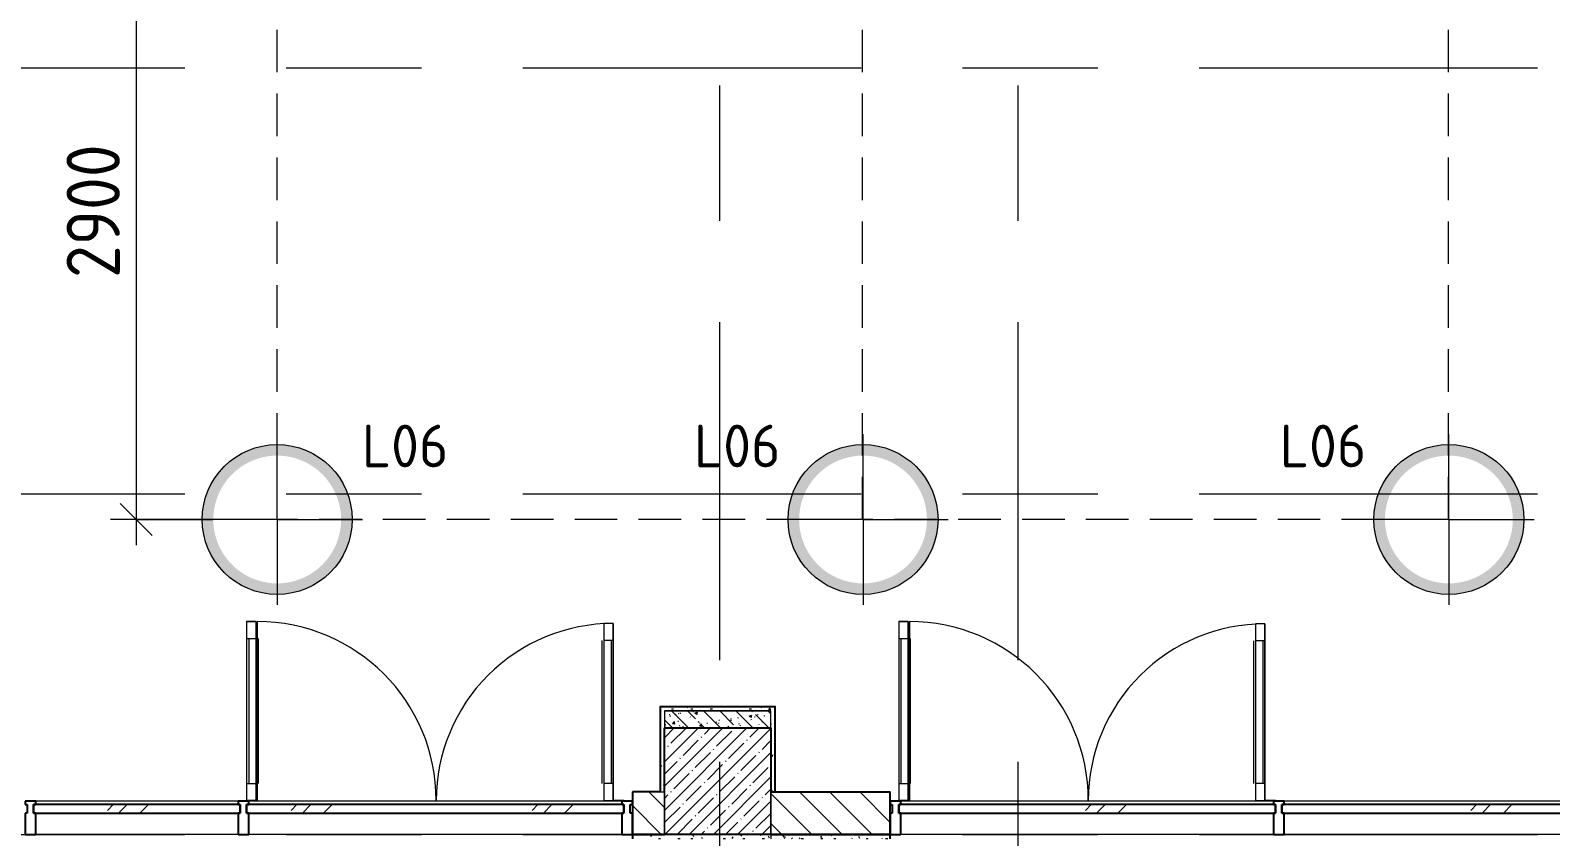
# Model space of a CAD drawing. Header units: millimetres. Extents: x 81425 to 274970, y -8553 to 29000.
# Drawn here: x 102574 to 109710, y 13390 to 17176 of the extents above; entities that cross this region are included whole.
import ezdxf

# ---------------------------------------------------------------- set-up
doc = ezdxf.new("R2010")
doc.units = ezdxf.units.MM
doc.linetypes.add('ADSK_Штрих_ш2 п1', pattern=[300, 200, -100])
doc.linetypes.add('Осевая', pattern=[3175, 635, -476.25, 1587.5, -476.25])
for name, color, linetype, lineweight in [('A-ANNO-DIMS', 7, 'Continuous', 9), ('A-ANNO-DIMS-100', 7, 'Continuous', 9), ('A-ANNO-NOTE', 7, 'Continuous', 9), ('A-DETL-2', 7, 'ADSK_Штрих_ш2 п1', 9), ('A-DETL-GENF', 7, 'Continuous', 9), ('A-DOOR', 7, 'Continuous', 9), ('A-GLAZ-CURT', 7, 'Continuous', 9), ('A-GLAZ-CURT-1', 7, 'Continuous', 25), ('A-GLAZ-CWMG', 7, 'Continuous', 9), ('A-GLAZ-CWMG-1', 7, 'Continuous', 25), ('A-WALL', 7, 'Continuous', 9), ('E-LITE-EQPM-IDEN', 7, 'Continuous', 9), ('I-WALL', 7, 'Continuous', 9), ('S-COLS', 7, 'Continuous', 9), ('Оси-2', 7, 'Осевая', 9)]:
    doc.layers.add(name, color=color, linetype=linetype, lineweight=lineweight)
doc.layers.add('A-WALL-2', color=7, linetype='Continuous', lineweight=25, true_color=0x3c3c3c)
doc.layers.add('A-WALL-FNSH-2', color=7, linetype='Continuous', lineweight=13, true_color=0x3c3c3c)
doc.styles.add('GOST Common', font='GOST_Common.ttf', dxfattribs={"height": 200})
doc.styles.add('ISOCPEUR', font='isocpeur.ttf', dxfattribs={"width": 0.9, "height": 250})
doc.dimstyles.new('ISO-2_5_0_9К_БОЛЬШОЙ_1', dxfattribs={"dimscale": 304.8, "dimtxt": 248.995294, "dimasz": 0.492126, "dimexe": 0.393701, "dimexo": 0.984252, "dimgap": 0, "dimtad": 1, "dimdec": 0, "dimrnd": 10, "dimzin": 0, "dimdsep": 46, "dimtxsty": 'ISOCPEUR', "dimblk1": 'OBLIQUE', "dimblk2": 'OBLIQUE', "dimsah": 1, "dimcen": 0.09, "dimdle": 0.393701, "dimazin": 0, "dimtfac": 1, "dimtdec": 4, "dimtix": 1, "dimtmove": 0, "dimatfit": 3, "dimfxl": 1, "dimtvp": 1, "dimtolj": 1, "dimtzin": 0, "dimarcsym": 2})
pattern_1 = [(0, (0, 0), (121.92, 30.48), [10.058, -81.382, 10.058, -81.382, -487.68]), (0, (0, 0), (121.92, 30.48), [-182.88, 10.058, -172.822, 10.058, -81.382, -213.36]), (0, (0, 0), (121.92, 30.48), [-457.2, 10.058, -50.902, 10.058, -142.342]), (120, (45.72, 15.24), (-87.356454, 90.345817), [10.058, -81.382, 10.058, -81.382, -487.68]), (120, (45.72, 15.24), (-87.356454, 90.345817), [-182.88, 10.058, -172.822, 10.058, -81.382, -213.36]), (120, (45.72, 15.24), (-87.356454, 90.345817), [-457.2, 10.058, -50.902, 10.058, -142.342]), (240, (60.96, 76.2), (-34.563546, -120.825817), [10.058, -81.382, 10.058, -81.382, -487.68]), (240, (60.96, 76.2), (-34.563546, -120.825817), [-182.88, 10.058, -172.822, 10.058, -81.382, -213.36]), (240, (60.96, 76.2), (-34.563546, -120.825817), [-457.2, 10.058, -50.902, 10.058, -142.342])]

# ---------------------------------------------------------------- blocks, each defined once
blk = doc.blocks.new('Дверь_Витражная_остекление_ - ВВ-11 остекление-32352627-План расстановки осветительного оборудования 1 этажа в осях 23-33')
at = {"layer": 'A-DETL-GENF'}
for p, q in [((-885.5, -20), (-885.5, -17)), ((-885.5, -17), (-885.5, -20)), ((-835.5, -20), (-885.5, -20)), ((-885.5, -20), (-835.5, -20)), ((-835.5, -17), (-835.5, -20)), ((-835.5, -20), (-835.5, -17)), ((-790.5, -20), (-835.5, -20)), ((-835.5, -851), (-835.5, -20)), ((-790.5, -20), (-835.5, -20)), ((-835.5, -20), (-835.5, -851)), ((-790.5, -851), (-790.5, -20)), ((-790.5, -851), (-790.5, -20)), ((835.5, -17), (835.5, -20)), ((835.5, -17), (835.5, -20)), ((835.5, -20), (885.5, -20)), ((835.5, -20), (885.5, -20)), ((840.5, -20), (885.5, -20)), ((840.5, -860), (840.5, -20)), ((840.5, -20), (840.5, -860)), ((885.5, -20), (840.5, -20)), ((885.5, -20), (885.5, -17)), ((885.5, -20), (885.5, -17)), ((885.5, -860), (885.5, -20)), ((885.5, -860), (885.5, -20)), ((-835.5, -100), (-790.5, -100)), ((-825.5, -771), (-825.5, -100)), ((-781.5, -771), (-781.5, -100)), ((831.5, -780), (831.5, -100)), ((885.5, -100), (840.5, -100)), ((875.5, -780), (875.5, -100)), ((-835.5, -771), (-790.5, -771)), ((885.5, -780), (840.5, -780)), ((-835.5, -851), (-790.5, -851)), ((-835.5, -851), (-790.5, -851)), ((885.5, -860), (840.5, -860)), ((840.5, -860), (885.5, -860))]:
    blk.add_line(p, q, dxfattribs=at)
at = {"layer": 'A-DOOR'}
for p, q in [((-835.5, -851), (-835.5, -20)), ((835.5, -860), (835.5, -20))]:
    blk.add_line(p, q, dxfattribs=at)
for centre, radius, start, end in [((-835.5, -20), 831, 270, 0), ((835.5, -20), 840, 180, 270)]:
    blk.add_arc(centre, radius, start, end, dxfattribs=at)
blk = doc.blocks.new('Дверь_Витражная_остекление_ - ВВ-12 остекление-32353611-План расстановки осветительного оборудования 1 этажа в осях 23-33')
at = {"layer": 'A-DETL-GENF'}
for p, q in [((-884.5, -20), (-884.5, -17)), ((-884.5, -17), (-884.5, -20)), ((-834.5, -20), (-884.5, -20)), ((-884.5, -20), (-834.5, -20)), ((-834.5, -17), (-834.5, -20)), ((-834.5, -20), (-834.5, -17)), ((-789.5, -20), (-834.5, -20)), ((-834.5, -849), (-834.5, -20)), ((-789.5, -20), (-834.5, -20)), ((-834.5, -20), (-834.5, -849)), ((-789.5, -849), (-789.5, -20)), ((-789.5, -849), (-789.5, -20)), ((834.5, -17), (834.5, -20)), ((834.5, -17), (834.5, -20)), ((834.5, -20), (884.5, -20)), ((834.5, -20), (884.5, -20)), ((839.5, -20), (884.5, -20)), ((839.5, -860), (839.5, -20)), ((839.5, -20), (839.5, -860)), ((884.5, -20), (839.5, -20)), ((884.5, -20), (884.5, -17)), ((884.5, -20), (884.5, -17)), ((884.5, -860), (884.5, -20)), ((884.5, -860), (884.5, -20)), ((-834.5, -100), (-789.5, -100)), ((-824.5, -769), (-824.5, -100)), ((-780.5, -769), (-780.5, -100)), ((830.5, -780), (830.5, -100)), ((884.5, -100), (839.5, -100)), ((874.5, -780), (874.5, -100)), ((-834.5, -769), (-789.5, -769)), ((884.5, -780), (839.5, -780)), ((-834.5, -849), (-789.5, -849)), ((-834.5, -849), (-789.5, -849)), ((884.5, -860), (839.5, -860)), ((839.5, -860), (884.5, -860))]:
    blk.add_line(p, q, dxfattribs=at)
at = {"layer": 'A-DOOR'}
for p, q in [((-834.5, -849), (-834.5, -20)), ((834.5, -860), (834.5, -20))]:
    blk.add_line(p, q, dxfattribs=at)
for centre, radius, start, end in [((-834.5, -20), 829, 270, 0), ((834.5, -20), 840, 180, 270)]:
    blk.add_arc(centre, radius, start, end, dxfattribs=at)
blk = doc.blocks.new('Системная панель - Стекло - 40мм-32353846-План расстановки осветительного оборудования 1 этажа в осях 23-33')
at = {"layer": 'A-GLAZ-CURT'}
h = blk.add_hatch(dxfattribs=at)
h.set_pattern_fill('FP_33', color=256, style=0, pattern_type=2)
h.set_pattern_definition([(225, (109219, 13440), (282.8427, -282.8427), [200, -600]), (225, (109419, 13540), (282.8427, -282.8427), [600, -200]), (225, (109019, 13640), (282.8427, -282.8427), [200, -600])])
h.paths.add_polyline_path([(-670, 40), (-670, 0), (670, 0), (670, 40), (651.3, 40)])
at = {"layer": 'A-GLAZ-CURT-1'}
for p, q in [((670, 40), (-670, 40)), ((-670, 40), (-670, 0)), ((-670, 0), (670, 0)), ((670, 0), (670, 40))]:
    blk.add_line(p, q, dxfattribs=at)
blk = doc.blocks.new('Системная панель - Стекло - 40мм-32353847-План расстановки осветительного оборудования 1 этажа в осях 23-33')
at = {"layer": 'A-GLAZ-CURT'}
h = blk.add_hatch(dxfattribs=at)
h.set_pattern_fill('FP_34', color=256, style=0, pattern_type=2)
h.set_pattern_definition([(225, (107634.5, 13440), (282.8427, -282.8427), [200, -600]), (225, (107834.5, 13540), (282.8427, -282.8427), [600, -200]), (225, (107434.5, 13640), (282.8427, -282.8427), [200, -600])])
h.paths.add_polyline_path([(-884.5, 40), (-884.5, 0), (884.5, 0), (884.5, 40), (398.3, 40)])
at = {"layer": 'A-GLAZ-CURT-1'}
for p, q in [((884.5, 40), (-884.5, 40)), ((-884.5, 40), (-884.5, 0)), ((-884.5, 0), (884.5, 0)), ((884.5, 0), (884.5, 40))]:
    blk.add_line(p, q, dxfattribs=at)
blk = doc.blocks.new('Прямоугольный импост - Импост структурный с накладкой - 160мм Темный-32352607-План расстановки осветительного оборудования 1 этажа в осях 23-33')
at = {"layer": 'A-GLAZ-CWMG-1'}
for p, q in [((-50, 0), (-50, 17)), ((-50, 17), (0, 17)), ((-40, 0), (-50, 0)), ((-40, -40), (-40, 0)), ((0, 0), (-10, 0)), ((-10, 0), (-10, -40)), ((0, 17), (0, 0)), ((-50, -140), (-50, -40)), ((-50, -40), (-40, -40)), ((-10, -40), (0, -40)), ((0, -40), (0, -140)), ((0, -140), (-50, -140))]:
    blk.add_line(p, q, dxfattribs=at)
blk = doc.blocks.new('Прямоугольный импост - Импост структурный с накладкой - 160мм Темный-32354020-План расстановки осветительного оборудования 1 этажа в осях 23-33')
at = {"layer": 'A-GLAZ-CWMG'}
for p, q in [((109779, 13557), (108459, 13557)), ((109779, 13400), (108459, 13400))]:
    blk.add_line(p, q, dxfattribs=at)
blk = doc.blocks.new('Прямоугольный импост - Импост структурный с накладкой - 160мм Темный-32354021-План расстановки осветительного оборудования 1 этажа в осях 23-33')
at = {"layer": 'A-GLAZ-CWMG'}
for p, q in [((108409, 13557), (106660, 13557)), ((108409, 13400), (106660, 13400))]:
    blk.add_line(p, q, dxfattribs=at)
blk = doc.blocks.new('Прямоугольный импост - Импост структурный с накладкой - 160мм Темный-32352604-План расстановки осветительного оборудования 1 этажа в осях 23-33')
at = {"layer": 'A-GLAZ-CWMG-1'}
for p, q in [((-25, 0), (-25, 17)), ((-25, 17), (25, 17)), ((-15, 0), (-25, 0)), ((-15, -40), (-15, 0)), ((25, 0), (15, 0)), ((15, 0), (15, -40)), ((25, 17), (25, 0)), ((-25, -140), (-25, -40)), ((-25, -40), (-15, -40)), ((15, -40), (25, -40)), ((25, -40), (25, -140)), ((25, -140), (-25, -140))]:
    blk.add_line(p, q, dxfattribs=at)
blk = doc.blocks.new('Системная панель - Стекло - 40мм-32352623-План расстановки осветительного оборудования 1 этажа в осях 23-33')
at = {"layer": 'A-GLAZ-CURT'}
h = blk.add_hatch(dxfattribs=at)
h.set_pattern_fill('FP_35', color=256, style=0, pattern_type=2)
h.set_pattern_definition([(225, (104574.5, 13440), (282.8427, -282.8427), [200, -600]), (225, (104774.5, 13540), (282.8427, -282.8427), [600, -200]), (225, (104374.5, 13640), (282.8427, -282.8427), [200, -600])])
h.paths.add_polyline_path([(-885.5, 40), (-885.5, 0), (885.5, 0), (885.5, 40), (1.2, 40)])
at = {"layer": 'A-GLAZ-CURT-1'}
for p, q in [((885.5, 40), (-885.5, 40)), ((-885.5, 40), (-885.5, 0)), ((-885.5, 0), (885.5, 0)), ((885.5, 0), (885.5, 40))]:
    blk.add_line(p, q, dxfattribs=at)
blk = doc.blocks.new('Системная панель - Стекло - 40мм-32352624-План расстановки осветительного оборудования 1 этажа в осях 23-33')
at = {"layer": 'A-GLAZ-CURT'}
h = blk.add_hatch(dxfattribs=at)
h.set_pattern_fill('FP_36', color=256, style=0, pattern_type=2)
h.set_pattern_definition([(225, (103174, 13440), (282.8427, -282.8427), [200, -600]), (225, (103374, 13540), (282.8427, -282.8427), [600, -200]), (225, (102974, 13640), (282.8427, -282.8427), [200, -600])])
h.paths.add_polyline_path([(-485, 40), (-485, 0), (485, 0), (485, 40), (-67.9, 40)])
at = {"layer": 'A-GLAZ-CURT-1'}
for p, q in [((485, 40), (-485, 40)), ((-485, 40), (-485, 0)), ((-485, 0), (485, 0)), ((485, 0), (485, 40))]:
    blk.add_line(p, q, dxfattribs=at)
blk = doc.blocks.new('Прямоугольный импост - Импост структурный с накладкой - 160мм Темный-32352620-План расстановки осветительного оборудования 1 этажа в осях 23-33')
at = {"layer": 'A-GLAZ-CWMG'}
for p, q in [((105350, 13557), (103599, 13557)), ((105350, 13400), (103599, 13400))]:
    blk.add_line(p, q, dxfattribs=at)
blk = doc.blocks.new('Прямоугольный импост - Импост структурный с накладкой - 160мм Темный-32352621-План расстановки осветительного оборудования 1 этажа в осях 23-33')
at = {"layer": 'A-GLAZ-CWMG'}
for p, q in [((103549, 13557), (102599, 13557)), ((103549, 13400), (102599, 13400))]:
    blk.add_line(p, q, dxfattribs=at)
blk = doc.blocks.new('Прямоугольный импост - Импост структурный с накладкой - 160мм Темный-32352609-План расстановки осветительного оборудования 1 этажа в осях 23-33')
at = {"layer": 'A-GLAZ-CWMG-1'}
for p, q in [((0, 17), (-50, 17)), ((-50, 17), (-50, 0)), ((-50, 0), (-40, 0)), ((-40, 0), (-40, -40)), ((-10, -40), (-10, 0)), ((-10, 0), (0, 0)), ((0, 0), (0, 17)), ((-40, -40), (-50, -40)), ((-50, -40), (-50, -140)), ((0, -40), (-10, -40)), ((0, -140), (0, -40)), ((-50, -140), (0, -140))]:
    blk.add_line(p, q, dxfattribs=at)
blk = doc.blocks.new('DIMBLOCK67-План расстановки осветительного оборудования 1 этажа в осях 23-33')
at = {"layer": 'A-ANNO-DIMS-100', "lineweight": 20}
for p, q in [((103070.4, 17779), (102995.4, 17854)), ((103070.4, 17779), (103145.4, 17704)), ((103070.4, 14879), (102995.4, 14954)), ((103070.4, 14879), (103145.4, 14804))]:
    blk.add_line(p, q, dxfattribs=at)
at = {"layer": 'A-ANNO-DIMS-100'}
for p, q in [((103429, 17779), (102950.4, 17779)), ((103070.4, 17779), (103070.4, 14759)), ((103070.4, 17779), (103429, 17779)), ((103429, 14879), (102950.4, 14879)), ((103070.4, 14879), (103429, 14879))]:
    blk.add_line(p, q, dxfattribs=at)
at = {"layer": 'A-ANNO-DIMS-100', "color": 0, "insert": (102743.8, 16013), "char_height": 250, "width": 758.478, "attachment_point": 1, "rotation": 90, "line_spacing_factor": 1.149209, "style": 'ISOCPEUR'}
blk.add_mtext('2900', dxfattribs=at)
blk = doc.blocks.new('_Oblique')
at = {"color": 0, "linetype": 'ByBlock', "lineweight": -2}
blk.add_line((-0.5, -0.5), (0.5, 0.5), dxfattribs=at)

msp = doc.modelspace()

# ---------------------------------------------------------------- hatches: boundary and pattern name
at = {"layer": 'A-ANNO-NOTE'}
h = msp.add_hatch(color=256, dxfattribs=at)
h.paths.add_polyline_path([(103732.5, 14527), (103760.1, 14528), (103787.6, 14531.3), (103814.7, 14536.7), (103841.3, 14544.2), (103867.2, 14553.8), (103892.3, 14565.3), (103916.5, 14578.8), (103939.4, 14594.2), (103961.1, 14611.3), (103981.4, 14630.1), (104000.2, 14650.4), (104017.3, 14672.1), (104032.7, 14695.1), (104046.2, 14719.2), (104057.8, 14744.3), (104067.3, 14770.2), (104074.8, 14796.8), (104080.2, 14823.9), (104083.5, 14851.4), (104084.6, 14879), (104083.5, 14906.6), (104080.2, 14934.1), (104074.8, 14961.2), (104067.3, 14987.8), (104057.8, 15013.7), (104046.2, 15038.8), (104032.7, 15062.9), (104017.3, 15085.9), (104000.2, 15107.6), (103981.4, 15127.9), (103961.1, 15146.7), (103939.4, 15163.8), (103916.5, 15179.2), (103892.3, 15192.7), (103867.2, 15204.2), (103841.3, 15213.8), (103814.7, 15221.3), (103787.6, 15226.7), (103760.1, 15230), (103732.5, 15231), (103704.9, 15230), (103677.4, 15226.7), (103650.3, 15221.3), (103623.7, 15213.8), (103597.8, 15204.2), (103572.7, 15192.7), (103548.6, 15179.2), (103525.6, 15163.8), (103503.9, 15146.7), (103483.6, 15127.9), (103464.8, 15107.6), (103447.7, 15085.9), (103432.4, 15062.9), (103418.9, 15038.8), (103407.3, 15013.7), (103397.5, 14987.2), (103390.2, 14961.2), (103384.8, 14934.1), (103381.6, 14906.6), (103380.5, 14879), (103381.6, 14851.4), (103384.8, 14823.9), (103390.2, 14796.8), (103397.7, 14770.2), (103407.3, 14744.3), (103418.9, 14719.2), (103432.4, 14695.1), (103447.7, 14672.1), (103464.8, 14650.4), (103483.6, 14630.1), (103503.9, 14611.3), (103525.6, 14594.2), (103548.6, 14578.8), (103572.7, 14565.3), (103597.8, 14553.8), (103623.7, 14544.2), (103650.3, 14536.7), (103677.4, 14531.3), (103704.9, 14528), (103723.3, 14527.1)])
h.paths.add_polyline_path([(103732.5, 14579), (103709, 14579.9), (103685.6, 14582.7), (103662.5, 14587.3), (103639.8, 14593.7), (103617.7, 14601.8), (103596.3, 14611.7), (103575.8, 14623.2), (103556.2, 14636.3), (103537.7, 14650.9), (103520.4, 14666.9), (103504.4, 14684.2), (103489.8, 14702.7), (103474.7, 14725.6), (103465.2, 14742.8), (103455.4, 14764.2), (103447.2, 14786.3), (103440.8, 14809), (103435.8, 14834.9), (103433.4, 14855.5), (103432.5, 14879), (103433.4, 14902.5), (103436.2, 14925.9), (103440.8, 14949), (103447.2, 14971.7), (103455.4, 14993.8), (103465.2, 15015.2), (103476.7, 15035.7), (103489.8, 15055.3), (103504.4, 15073.8), (103520.4, 15091.1), (103537.7, 15107.1), (103556.2, 15121.7), (103575.8, 15134.8), (103596.3, 15146.3), (103617.7, 15156.2), (103641.2, 15164.7), (103662.5, 15170.7), (103685.6, 15175.3), (103709, 15178.1), (103732.5, 15179), (103756.1, 15178.1), (103779.5, 15175.3), (103807.6, 15169.4), (103825.2, 15164.3), (103847.3, 15156.2), (103868.7, 15146.3), (103889.3, 15134.8), (103908.9, 15121.7), (103927.4, 15107.1), (103944.7, 15091.1), (103960.6, 15073.8), (103975.2, 15055.3), (103988.3, 15035.7), (103999.8, 15015.2), (104009.7, 14993.8), (104017.8, 14971.7), (104024.2, 14949), (104028.8, 14925.9), (104031.6, 14902.5), (104032.5, 14879), (104031.6, 14855.5), (104028.8, 14832.1), (104024.2, 14809), (104017.8, 14786.3), (104009.7, 14764.2), (103999.8, 14742.8), (103988.3, 14722.3), (103974, 14701.1), (103959.4, 14682.7), (103944.7, 14666.9), (103927.4, 14650.9), (103908.9, 14636.3), (103889.3, 14623.2), (103868.7, 14611.7), (103847.3, 14601.8), (103825.2, 14593.7), (103802.6, 14587.3), (103779.5, 14582.7), (103756.1, 14579.9), (103740.4, 14579.1)])
h = msp.add_hatch(color=256, dxfattribs=at)
h.paths.add_polyline_path([(106482.5, 14527), (106510.1, 14528), (106537.6, 14531.3), (106564.7, 14536.7), (106591.3, 14544.2), (106617.2, 14553.8), (106642.3, 14565.3), (106666.5, 14578.8), (106689.4, 14594.2), (106711.1, 14611.3), (106731.4, 14630.1), (106750.2, 14650.4), (106767.3, 14672.1), (106782.7, 14695.1), (106796.2, 14719.2), (106807.8, 14744.3), (106817.3, 14770.2), (106824.8, 14796.8), (106830.2, 14823.9), (106833.5, 14851.4), (106834.6, 14879), (106833.5, 14906.6), (106830.2, 14934.1), (106824.8, 14961.2), (106817.3, 14987.8), (106807.8, 15013.7), (106796.2, 15038.8), (106782.7, 15062.9), (106767.3, 15085.9), (106750.2, 15107.6), (106731.4, 15127.9), (106711.1, 15146.7), (106689.4, 15163.8), (106666.5, 15179.2), (106642.3, 15192.7), (106617.2, 15204.2), (106591.3, 15213.8), (106564.7, 15221.3), (106537.6, 15226.7), (106510.1, 15230), (106482.5, 15231), (106454.9, 15230), (106427.4, 15226.7), (106400.3, 15221.3), (106373.7, 15213.8), (106347.8, 15204.2), (106322.7, 15192.7), (106298.6, 15179.2), (106275.6, 15163.8), (106253.9, 15146.7), (106233.6, 15127.9), (106214.8, 15107.6), (106197.7, 15085.9), (106182.4, 15062.9), (106168.9, 15038.8), (106157.3, 15013.7), (106147.5, 14987.2), (106140.2, 14961.2), (106134.8, 14934.1), (106131.6, 14906.6), (106130.5, 14879), (106131.6, 14851.4), (106134.8, 14823.9), (106140.2, 14796.8), (106147.7, 14770.2), (106157.3, 14744.3), (106168.9, 14719.2), (106182.4, 14695.1), (106197.7, 14672.1), (106214.8, 14650.4), (106233.6, 14630.1), (106253.9, 14611.3), (106275.6, 14594.2), (106298.6, 14578.8), (106322.7, 14565.3), (106347.8, 14553.8), (106373.7, 14544.2), (106400.3, 14536.7), (106427.4, 14531.3), (106454.9, 14528), (106473.3, 14527.1)])
h.paths.add_polyline_path([(106482.5, 14579), (106459, 14579.9), (106435.6, 14582.7), (106412.5, 14587.3), (106389.8, 14593.7), (106367.7, 14601.8), (106346.3, 14611.7), (106325.8, 14623.2), (106304.1, 14637.9), (106287.7, 14650.9), (106270.4, 14666.9), (106254.4, 14684.2), (106239.8, 14702.7), (106226.7, 14722.3), (106215.2, 14742.8), (106205.4, 14764.2), (106197.2, 14786.3), (106190.8, 14809), (106185.8, 14834.9), (106183.4, 14855.5), (106182.5, 14879), (106183.4, 14902.5), (106186.2, 14925.9), (106190.8, 14949), (106197.2, 14971.7), (106205.4, 14993.8), (106215.2, 15015.2), (106226.7, 15035.7), (106239.8, 15055.3), (106254.4, 15073.8), (106270.4, 15091.1), (106287.7, 15107.1), (106306.2, 15121.7), (106325.8, 15134.8), (106346.3, 15146.3), (106367.7, 15156.2), (106389.8, 15164.3), (106412.5, 15170.7), (106435.6, 15175.3), (106459, 15178.1), (106482.5, 15179), (106506.1, 15178.1), (106529.5, 15175.3), (106552.6, 15170.7), (106575.2, 15164.3), (106597.3, 15156.2), (106618.7, 15146.3), (106639.3, 15134.8), (106658.9, 15121.7), (106677.4, 15107.1), (106694.7, 15091.1), (106710.6, 15073.8), (106725.2, 15055.3), (106738.3, 15035.7), (106749.8, 15015.2), (106759.7, 14993.8), (106767.8, 14971.7), (106774.2, 14949), (106778.8, 14925.9), (106781.6, 14902.5), (106782.5, 14879), (106781.6, 14855.5), (106778.8, 14832.1), (106774.2, 14809), (106767.8, 14786.3), (106759.7, 14764.2), (106749.8, 14742.8), (106738.3, 14722.3), (106725.2, 14702.7), (106709.4, 14682.7), (106694.7, 14666.9), (106677.4, 14650.9), (106658.9, 14636.3), (106636.9, 14621.8), (106618.7, 14611.7), (106597.3, 14601.8), (106575.2, 14593.7), (106552.6, 14587.3), (106529.5, 14582.7), (106506.1, 14579.9), (106490.4, 14579.1)])
h = msp.add_hatch(color=256, dxfattribs=at)
h.paths.add_polyline_path([(109232.5, 14527), (109260.1, 14528), (109287.6, 14531.3), (109314.7, 14536.7), (109341.3, 14544.2), (109367.2, 14553.8), (109392.3, 14565.3), (109416.5, 14578.8), (109439.4, 14594.2), (109461.1, 14611.3), (109481.4, 14630.1), (109500.2, 14650.4), (109517.3, 14672.1), (109532.7, 14695.1), (109546.2, 14719.2), (109557.8, 14744.3), (109567.3, 14770.2), (109574.8, 14796.8), (109580.2, 14823.9), (109583.5, 14851.4), (109584.6, 14879), (109583.5, 14906.6), (109580.2, 14934.1), (109574.8, 14961.2), (109567.3, 14987.8), (109557.8, 15013.7), (109546.2, 15038.8), (109532.7, 15062.9), (109517.3, 15085.9), (109500.2, 15107.6), (109481.4, 15127.9), (109461.1, 15146.7), (109439.4, 15163.8), (109416.5, 15179.2), (109392.3, 15192.7), (109367.2, 15204.2), (109341.3, 15213.8), (109314.7, 15221.3), (109287.6, 15226.7), (109260.1, 15230), (109232.5, 15231), (109204.9, 15230), (109177.4, 15226.7), (109150.3, 15221.3), (109123.7, 15213.8), (109097.8, 15204.2), (109072.7, 15192.7), (109048.6, 15179.2), (109025.6, 15163.8), (109003.9, 15146.7), (108983.6, 15127.9), (108964.8, 15107.6), (108947.7, 15085.9), (108932.4, 15062.9), (108918.9, 15038.8), (108907.3, 15013.7), (108897.5, 14987.2), (108890.2, 14961.2), (108884.8, 14934.1), (108881.6, 14906.6), (108880.5, 14879), (108881.6, 14851.4), (108884.8, 14823.9), (108890.2, 14796.8), (108897.7, 14770.2), (108907.3, 14744.3), (108918.9, 14719.2), (108932.4, 14695.1), (108947.7, 14672.1), (108967, 14647.9), (108983.6, 14630.1), (109003.9, 14611.3), (109025.6, 14594.2), (109048.6, 14578.8), (109072.7, 14565.3), (109097.8, 14553.8), (109123.7, 14544.2), (109150.3, 14536.7), (109177.4, 14531.3), (109204.9, 14528), (109223.3, 14527.1)])
h.paths.add_polyline_path([(109232.5, 14579), (109209, 14579.9), (109185.6, 14582.7), (109162.5, 14587.3), (109133.4, 14595.9), (109117.7, 14601.8), (109096.3, 14611.7), (109075.8, 14623.2), (109056.2, 14636.3), (109037.7, 14650.9), (109020.4, 14666.9), (109004.4, 14684.2), (108989.8, 14702.7), (108976.7, 14722.3), (108965.2, 14742.8), (108955.4, 14764.2), (108947.2, 14786.3), (108940.8, 14809), (108935.8, 14834.9), (108933.4, 14855.5), (108932.5, 14879), (108933.4, 14902.5), (108936.2, 14925.9), (108940.8, 14949), (108947.2, 14971.7), (108955.4, 14993.8), (108967, 15018.5), (108976.7, 15035.7), (108989.8, 15055.3), (109004.4, 15073.8), (109020.4, 15091.1), (109037.7, 15107.1), (109056.2, 15121.7), (109075.8, 15134.8), (109096.3, 15146.3), (109117.7, 15156.2), (109139.8, 15164.3), (109162.5, 15170.7), (109185.6, 15175.3), (109209, 15178.1), (109232.5, 15179), (109256.1, 15178.1), (109279.5, 15175.3), (109302.6, 15170.7), (109325.2, 15164.3), (109347.3, 15156.2), (109368.7, 15146.3), (109389.3, 15134.8), (109408.9, 15121.7), (109427.4, 15107.1), (109444.7, 15091.1), (109460.6, 15073.8), (109475.2, 15055.3), (109488.3, 15035.7), (109499.8, 15015.2), (109509.7, 14993.8), (109517.8, 14971.7), (109524.2, 14949), (109528.8, 14925.9), (109531.6, 14902.5), (109532.5, 14879), (109531.6, 14855.5), (109528.8, 14832.1), (109524.2, 14809), (109517.8, 14786.3), (109509.7, 14764.2), (109499.8, 14742.8), (109488.3, 14722.3), (109475.2, 14702.7), (109459.4, 14682.7), (109444.7, 14666.9), (109427.4, 14650.9), (109408.9, 14636.3), (109389.3, 14623.2), (109368.7, 14611.7), (109347.3, 14601.8), (109325.2, 14593.7), (109299.8, 14586.7), (109279.5, 14582.7), (109256.1, 14579.9), (109240.4, 14579.1)])
at = {"layer": 'I-WALL'}
h = msp.add_hatch(dxfattribs=at)
h.set_pattern_fill('FP_38', color=256, style=0, pattern_type=2)
h.set_pattern_definition(pattern_1)
h.paths.add_polyline_path([(106050, 13980), (106050, 14000), (105530, 14000), (105530, 13980), (105804.8, 13980)])
h = msp.add_hatch(dxfattribs=at)
h.set_pattern_fill('FP_38', color=256, style=0, pattern_type=2)
h.set_pattern_definition(pattern_1)
h.paths.add_polyline_path([(106070, 13600), (106070, 14000), (106050, 14000), (106050, 13600)])
h = msp.add_hatch(dxfattribs=at)
h.set_pattern_fill('FP_38', color=256, style=0, pattern_type=2)
h.set_pattern_definition(pattern_1)
h.paths.add_polyline_path([(105550, 13600), (105550, 13980), (105530, 13980), (105530, 13600)])
h = msp.add_hatch(dxfattribs=at)
h.set_pattern_fill('FP_8', color=256, style=0, pattern_type=2)
h.set_pattern_definition([(135, (0, 0), (-75.43415, -75.43415), [106.68, -17.78, 3.556, -17.78]), (135, (0, 75.39), (-75.43415, -75.43415), []), (50, (0, 0), (127.52922, -11.15758), [13.335, -146.685]), (355, (0, 0), (-24.66966, 133.74002), [10.668, -117.348]), (100.451, (10.63, -0.93), (102.85973, 122.58178), [11.333, -124.663]), (46.184, (0, 35.56), (189.75516, -29.43036), [20.002, -220.027]), (96.636, (15.81, 33.1), (166.1822, 173.1996), [17, -186.995]), (351.184, (0, 35.56), (166.18393, 173.19757), [16.002, -176.022]), (21, (17.78, 26.67), (106.13027, -71.58603), [13.335, -146.685]), (326, (17.78, 26.67), (43.26188, 128.93175), [10.668, -117.348]), (71.451, (26.62, 20.7), (149.39198, 57.34505), [11.333, -124.663]), (37.5, (0, 0), (2.162228, 59.188357), [3.353, -112.573, 3.353, -115.773, -117.792]), (37.5, (0, 0), (2.162228, 59.188357), [-235.052, 3.353, -114.44]), (7.5, (0, 0), (46.773857, 70.126152), [3.353, -64.567, 3.353, -109.906, -44.894]), (7.5, (0, 0), (46.773857, 70.126152), [-181.178, 3.353, -41.542]), (327.5, (-39.65, 0), (94.913671, -4.010093), [3.353, -41.097, 3.353, -135.331, -184.023]), (327.5, (-39.65, 0), (94.913671, -4.010093), [-183.134, 3.353, -180.67]), (317.5, (-57.43, 0), (103.69057, 17.79882), [3.353, -54.432, 3.353, -88.748, -130.683]), (317.5, (-57.43, 0), (103.69057, 17.79882), [-149.885, 3.353, -127.33])])
h.paths.add_polyline_path([(106050, 13900), (106050, 13980), (105550, 13980), (105550, 13900), (105804.8, 13900)])
h = msp.add_hatch(dxfattribs=at)
h.set_pattern_fill('FP_3', color=256, style=0, pattern_type=2)
h.set_pattern_definition([(135, (0, 0), (-70.71068, -70.71068), [])])
h.paths.add_polyline_path([(110550, 13400), (110550, 13600), (109829, 13600), (109829, 13400), (110464.9, 13400)])
h.paths.add_polyline_path([(105550, 13400), (105550, 13600), (105400, 13600), (105400, 13400)])
h.paths.add_polyline_path([(106610, 13400), (106610, 13600), (106050, 13600), (106051, 13400)])
h.paths.add_polyline_path([(101100, 13400), (101398, 13400), (101398, 13600), (101100, 13600)])
h = msp.add_hatch(dxfattribs=at)
h.set_pattern_fill('FP_38', color=256, style=0, pattern_type=2)
h.set_pattern_definition(pattern_1)
h.paths.add_polyline_path([(106610, 13380), (106610, 13400), (105400, 13400), (105400, 13380), (105804.8, 13380)])
at = {"layer": 'S-COLS'}
h = msp.add_hatch(dxfattribs=at)
h.set_pattern_fill('FP_1', color=256, style=0, pattern_type=2)
h.set_pattern_definition([(45, (0, 0), (-57.024626, 57.024626), []), (45, (57.025, 0), (-57.024626, 57.024626), [100.806, -20.161, 3.353, -16.808])])
h.paths.add_polyline_path([(105550, 13400), (106050, 13400), (106050, 13900), (105550, 13900), (105550, 13600)])

# ---------------------------------------------------------------- linework, layer by layer
at = {"layer": 'A-ANNO-NOTE'}
for p, q in [((103732.5, 14879), (103732.5, 15279)), ((106482.5, 14879), (106482.5, 15279)), ((109232.5, 14879), (109232.5, 15279)), ((103732.5, 14879), (103332.5, 14879)), ((103732.5, 14879), (103732.5, 14479)), ((103732.5, 14879), (104132.5, 14879)), ((106482.5, 14879), (106082.5, 14879)), ((106482.5, 14879), (106482.5, 14479)), ((106482.5, 14879), (106882.5, 14879)), ((109232.5, 14879), (108832.5, 14879)), ((109232.5, 14879), (109232.5, 14479)), ((109232.5, 14879), (109632.5, 14879))]:
    msp.add_line(p, q, dxfattribs=at)
for centre in [(103732.5, 14879), (106482.5, 14879), (109232.5, 14879)]:
    msp.add_circle(centre, 352, dxfattribs=at)
at = {"layer": 'A-DETL-2'}
for p, q in [((103732.8, 14879), (103732.8, 17779)), ((106479, 17779), (106479, 14879)), ((109229, 17779), (109229, 14879)), ((109229, 14879), (103732.8, 14879))]:
    msp.add_line(p, q, dxfattribs=at)
at = {"layer": 'A-WALL'}
for p, q in [((105550, 13980), (106050, 13980)), ((106050, 13980), (105550, 13980)), ((105550, 13980), (105550, 13900)), ((106050, 13900), (106050, 13980)), ((105530, 13600), (105550, 13600)), ((105550, 13400), (105550, 13600)), ((106050, 13600), (106050, 13400))]:
    msp.add_line(p, q, dxfattribs=at)
at = {"layer": 'A-WALL-2'}
for p, q in [((106070, 14000), (105530, 14000)), ((105530, 14000), (105530, 13600)), ((106070, 13600), (106070, 14000)), ((105550, 13600), (105550, 13900)), ((105550, 13900), (106050, 13900)), ((106050, 13900), (106050, 13600)), ((105530, 13600), (105400, 13600)), ((105400, 13600), (105400, 13400)), ((106050, 13600), (106610, 13600)), ((106610, 13400), (106610, 13600)), ((105400, 13400), (105550, 13400)), ((106610, 13400), (105400, 13400)), ((105400, 13400), (105400, 13380)), ((106050, 13400), (106610, 13400)), ((106610, 13380), (106610, 13400))]:
    msp.add_line(p, q, dxfattribs=at)
at = {"layer": 'A-WALL-FNSH-2'}
for p, q in [((105529, 14001), (105529, 13601)), ((106071, 14001), (105529, 14001)), ((106071, 13601), (106071, 14001)), ((105529, 13601), (105400, 13601)), ((105400, 13601), (105400, 13600)), ((105529, 13600.5), (105530, 13600.5)), ((105529, 13600), (105529, 13600.5)), ((106610, 13601), (106071, 13601)), ((106610, 13600), (106610, 13601)), ((106050, 13400), (106050, 13380)), ((106051, 13380), (106051, 13400))]:
    msp.add_line(p, q, dxfattribs=at)
at = {"layer": 'S-COLS'}
for p, q in [((106050, 13900), (105550, 13900)), ((105550, 13900), (105550, 13600)), ((106050, 13600), (106050, 13900)), ((105550, 13600), (105550, 13400)), ((106050, 13400), (106050, 13600)), ((105550, 13400), (106050, 13400))]:
    msp.add_line(p, q, dxfattribs=at)
at = {"layer": 'Оси-2'}
for p, q in [((105810, 406.8), (105810, 19528.3)), ((107210, 406.8), (107210, 19528.3)), ((84724.5, 17000), (122788, 17000)), ((84724.5, 15000), (122188, 15000)), ((84724.5, 13400), (122188, 13400))]:
    msp.add_line(p, q, dxfattribs=at)

# ---------------------------------------------------------------- block references
at = {"layer": 'A-DOOR', "rotation": 180}
for name, p in [('Дверь_Витражная_остекление_ - ВВ-11 остекление-32352627-План расстановки осветительного оборудования 1 этажа в осях 23-33', (104474.5, 13540)), ('Дверь_Витражная_остекление_ - ВВ-12 остекление-32353611-План расстановки осветительного оборудования 1 этажа в осях 23-33', (107534.5, 13540))]:
    msp.add_blockref(name, p, dxfattribs=at)
at = {"layer": 'A-GLAZ-CURT', "rotation": 180}
for name, p in [('Системная панель - Стекло - 40мм-32352624-План расстановки осветительного оборудования 1 этажа в осях 23-33', (103074, 13540)), ('Системная панель - Стекло - 40мм-32352623-План расстановки осветительного оборудования 1 этажа в осях 23-33', (104474.5, 13540)), ('Системная панель - Стекло - 40мм-32353847-План расстановки осветительного оборудования 1 этажа в осях 23-33', (107534.5, 13540)), ('Системная панель - Стекло - 40мм-32353846-План расстановки осветительного оборудования 1 этажа в осях 23-33', (109119, 13540))]:
    msp.add_blockref(name, p, dxfattribs=at)
at = {"layer": 'A-GLAZ-CWMG', "extrusion": (0, 0, -1)}
for name, p in [('Прямоугольный импост - Импост структурный с накладкой - 160мм Темный-32352604-План расстановки осветительного оборудования 1 этажа в осях 23-33', (-102574, 13540)), ('Прямоугольный импост - Импост структурный с накладкой - 160мм Темный-32352604-План расстановки осветительного оборудования 1 этажа в осях 23-33', (-103574, 13540)), ('Прямоугольный импост - Импост структурный с накладкой - 160мм Темный-32352607-План расстановки осветительного оборудования 1 этажа в осях 23-33', (-106610, 13540)), ('Прямоугольный импост - Импост структурный с накладкой - 160мм Темный-32352604-План расстановки осветительного оборудования 1 этажа в осях 23-33', (-108434, 13540))]:
    msp.add_blockref(name, p, dxfattribs=at)
at = {"layer": 'A-GLAZ-CWMG'}
for name, p in [('Прямоугольный импост - Импост структурный с накладкой - 160мм Темный-32352621-План расстановки осветительного оборудования 1 этажа в осях 23-33', (0, 0)), ('Прямоугольный импост - Импост структурный с накладкой - 160мм Темный-32352620-План расстановки осветительного оборудования 1 этажа в осях 23-33', (0, 0)), ('Прямоугольный импост - Импост структурный с накладкой - 160мм Темный-32352609-План расстановки осветительного оборудования 1 этажа в осях 23-33', (105400, 13540)), ('Прямоугольный импост - Импост структурный с накладкой - 160мм Темный-32354021-План расстановки осветительного оборудования 1 этажа в осях 23-33', (0, 0)), ('Прямоугольный импост - Импост структурный с накладкой - 160мм Темный-32354020-План расстановки осветительного оборудования 1 этажа в осях 23-33', (0, 0))]:
    msp.add_blockref(name, p, dxfattribs=at)

# ---------------------------------------------------------------- texts
at = {"layer": 'E-LITE-EQPM-IDEN', "char_height": 200, "width": 529.114, "attachment_point": 1, "style": 'GOST Common'}
for insert in [(104129.9, 15324.3), (105688.7, 15324.3), (108438.7, 15324.3)]:
    msp.add_mtext('L06', dxfattribs=dict(at, insert=insert))

# ---------------------------------------------------------------- dimensions: what is measured, and where the dimension line sits
at = {"layer": 'A-ANNO-DIMS'}
dim = msp.add_linear_dim(base=(103070.4, 14879), p1=(103729, 17779), p2=(103729, 14879), angle=90, dimstyle='ISO-2_5_0_9К_БОЛЬШОЙ_1', override={"dimpost": '<>', "dimfxl": 2900}, dxfattribs=at)
dim.commit()
dim.dimension.update_dxf_attribs({"geometry": 'DIMBLOCK67-План расстановки осветительного оборудования 1 этажа в осях 23-33', "text_midpoint": (102945.4, 16329)})

doc.saveas('drawing.dxf')
